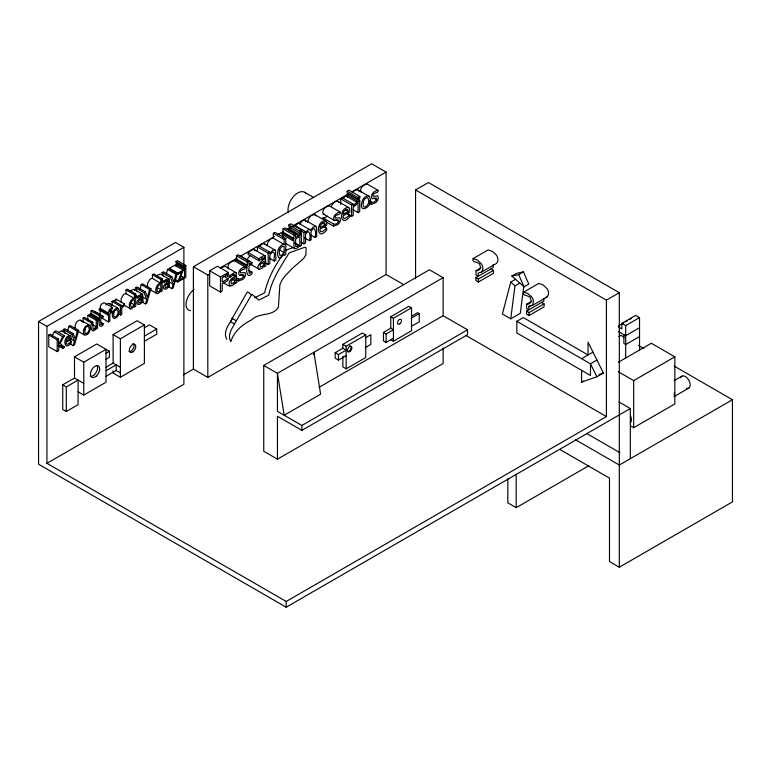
<?xml version="1.0" encoding="UTF-8"?>
<svg xmlns="http://www.w3.org/2000/svg" width="771" height="771" viewBox="0 0 771 771"><rect width="100%" height="100%" fill="white"/><g stroke="black" fill="none" stroke-linecap="round" stroke-linejoin="round"><path stroke-width="1.16" d="M247.289 260.82L247.722 258.574L249.977 255.587M515.558 279.343L510.739 282.119L502.393 314.009L510.739 318.837L514.989 285.858L519.799 283.073M523.788 286.224L520.309 313.315L510.739 318.837M236.572 277.695C240.706 282.774 248.811 272.038 239.752 275.392L239.097 275.093C237.256 271.315 241.583 267.151 245.274 266.988C246.547 270.573 239.222 268.327 240.35 272.828L245.082 272.626L245.564 275.035L244.648 277.367A5.291 3.055 -60 0 1 242.711 279.449L238.538 280.972L236.572 279.834M327.482 216.092L324.928 217.769L322.654 217.769L333.564 223.966C338.363 225.537 341.765 217.277 334.691 220.583L323.213 214.039C321.372 210.261 325.699 206.088 329.39 205.934L340.204 212.179C341.486 215.764 334.161 213.519 335.289 218.02L340.021 217.808L340.503 220.227L339.587 222.549A5.291 3.055 -60 0 1 337.65 224.64L333.477 226.163L324.62 221.046M369.415 201C373.482 206.185 381.539 195.342 372.509 198.745L371.853 198.446C370.013 194.668 374.34 190.504 378.031 190.341C379.303 193.926 371.979 191.68 373.106 196.181L377.838 195.979L378.33 198.388L377.405 200.72A5.291 3.055 -60 0 1 375.467 202.802L371.294 204.325L369.328 203.187M307.59 222.385C307.995 218.897 310.838 213.837 314.886 214.695L325.709 220.949L326.519 222.067L326.798 225.228L320.004 229.151C319.898 236.842 327.964 224.853 326.615 230.115C316.206 242.605 315.638 219.802 325.709 220.949M266.833 245.853L268.009 242.094L270.081 239.415A6.293 3.633 -60 0 1 273.32 238.21L284.142 244.455L284.142 239.55L273.32 233.305L273.32 238.21M67.713 330.73L68.898 326.326L70.238 325.555L78.652 330.412L74.556 344.83L73.187 345.62L69.438 343.461M78.652 330.412L77.322 331.183L75.24 338.903L73.158 333.583L64.745 328.725L63.357 329.525L64.947 333.4M139.985 289.009L141.17 284.605L142.5 283.834L150.923 288.691L146.818 303.109L145.449 303.899L141.71 301.74M150.923 288.691L149.584 289.462L147.512 297.182L145.43 291.862L137.007 287.005L135.629 287.805L137.209 291.679M166.372 273.772L167.558 269.368L168.897 268.597L177.311 273.454L173.215 287.872L171.837 288.662L168.097 286.504M177.311 273.454L175.971 274.225L173.899 281.945L171.817 276.625L163.404 271.768L162.016 272.568L163.597 276.442M73.187 345.62L74.546 341.158L71.78 334.383L63.357 329.525M145.449 303.899L146.808 299.437L144.042 292.662L135.629 287.805M171.837 288.662L173.205 284.2L170.43 277.425L162.016 272.568M174.882 280.422L177.687 282.041L181.677 272.153L177.85 274.36L171.307 270.582M331.308 206.483C332.34 203.958 334.893 200.45 337.987 201.366L348.81 207.611L349.61 208.729L349.899 211.9L343.105 215.822C342.989 223.503 351.065 211.524 349.706 216.776C339.298 229.276 338.729 206.474 348.81 207.611M234.49 323.955C231.522 329.342 227.214 335.433 230.837 341.64C233.854 331.53 242.518 324.36 251.683 319.83C259.249 312.149 272.5 316.958 278.418 307.195L279.902 284.644L282.359 279.507L285.251 275.69L292.537 268.202L303.629 258.487L305.962 254.806L306.058 247.693L304.535 247.337L289.289 252.792C280.866 266.178 271.912 279.295 268.771 295.12L258.825 300.131L251.866 294.252L234.49 323.955L230.404 321.603L246.604 293.144L247.78 291.901L251.375 294.898M52.206 335.732L54.288 331.829L55.936 330.884L64.35 335.742L60.148 343.403L64.6 347.335L62.846 348.347L58.172 345.649M64.35 335.742L62.702 336.686L58.548 344.492L58.548 339.095L50.125 334.238L48.775 335.019L48.775 346.748L57.189 351.605L58.548 350.824L59.136 345.022L62.846 348.347M282.967 254.363C274.678 266.091 267.816 278.601 264.684 292.758L254.738 297.779M315.869 226.337L313.007 227.146L310.809 230.25L299.986 224.004L302.193 220.901L304.622 219.889L315.869 226.337L316.64 228.043L316.688 236.533L315.04 237.478L311.108 235.213M134.453 304.863L132.034 307.186A1.985 1.147 -60 0 1 131.089 306.954C129.913 304.304 131.07 299.948 134.453 299.784L134.453 304.863L130.713 302.704M160.84 289.626L158.421 291.949A1.985 1.147 -60 0 1 157.486 291.717C156.301 289.067 157.457 284.711 160.84 284.547L160.84 289.626L157.101 287.458M284.142 252.56L281.598 255.288L279.825 255.249C278.312 251.847 279.796 246.248 284.142 246.036L284.142 252.56L279.227 249.727M141.845 300.565L140.409 302.367L138.751 303.013L138.713 300.844L141.845 298.117L141.845 300.565L139.04 298.946M168.242 285.328L166.796 287.13L165.139 287.776L165.11 285.607L168.242 282.88L168.242 285.328L166.372 284.248M235.184 280.798L233.334 283.121L231.204 283.95L231.155 281.164L235.184 277.656L235.184 280.798L232.235 279.092M264.27 264.01L262.41 266.332L260.28 267.161L260.241 264.376L264.27 260.868L264.27 264.01L261.321 262.304M87.827 320.881L87.827 315.406L96.24 320.264L96.24 326.837L93.811 329.256A1.397 0.81 -60 0 1 93.06 329.082L92.809 322.239L84.396 317.382L83.114 318.124L83.114 322.692M295.389 225.604L298.252 223.166L299.986 224.004M113.983 300.998L116.084 299.129L124.497 303.996L124.497 305.538L121.741 308.092L121.741 314.337L120.459 315.079L118.589 313.999M343.24 198.282L345.938 195.892L356.761 202.137L356.761 204.122L353.214 207.409L353.214 215.446L351.566 216.4L347.625 214.126M259.788 246.151L262.034 243.964L263.846 243.53L275.469 250.402L275.931 260.058L274.283 261.012L269.358 258.179M228.274 268.848C226.433 265.07 230.77 260.906 234.451 260.743L246.161 267.518L247.269 266.872C245.67 270.534 247.231 279.295 251.953 273.801L251.953 272.086L249.341 273.56L248.917 271.296L248.917 265.918L251.953 264.164L251.953 262.583L241.14 256.338M134.877 296.411L137.681 298.03C145.546 292.508 139.994 298.464 137.392 301.191C135.349 305.605 140.929 305.335 141.845 301.789L141.845 302.733L143.127 301.991L142.664 294.32L133.884 289.25L130.28 290.821M58.471 332.426L61.661 330.798L70.884 336.195L71.366 339.173L66.084 342.228C65.998 348.203 72.272 338.883 71.221 342.97C63.126 352.694 62.682 334.951 70.518 335.838M481.422 272.115L482.771 269.85L482.781 267.412A5.831 3.363 60 0 0 481.441 263.904L477.5 260.155L473.086 258.593C471.389 263.73 479.841 260.598 480.169 265.87C481.374 268.742 478.801 271.055 475.986 270.737L475.986 275.035L478.174 276.288L478.174 273.079L481.422 272.115L496.457 263.441L497.806 261.176L497.815 258.738A5.831 3.363 60 0 0 496.466 255.22L492.524 251.481L488.12 249.92L473.086 258.593M528.819 306.579L532.665 305.075L533.436 300.912A5.831 3.363 60 0 0 532.086 297.394L528.154 293.655L523.74 292.093C522.034 297.23 530.496 294.098 530.824 299.37C532.019 302.242 529.455 304.555 526.641 304.237L526.641 308.535L528.819 309.788L528.819 306.579L530.824 305.422M532.077 305.615L547.102 296.941L548.451 294.676L548.46 292.228A5.831 3.363 60 0 0 547.111 288.72L543.179 284.981L538.765 283.42L523.74 292.093M137.758 297.991L137.681 296.527L138.693 295.678L141.334 294.156L142.664 294.32M164.069 282.793L164.069 281.29L165.09 280.442L167.721 278.919L169.051 279.073L169.514 286.754L168.242 287.496L168.242 286.552C166.893 291.033 161.12 289.433 164.213 285.135C174.535 274.428 164.03 285.337 161.264 281.174M258.979 269.156C253.023 265.503 275.122 250.922 258.911 260.752L248.089 254.507L248.089 252.57L252.782 249.525L254.025 249.467L265.311 255.972L265.908 265.85L264.27 266.795L264.27 265.59L262.227 268.144L259.422 269.33L250.122 264.048M229.893 285.954C227.031 282.167 232.013 277.772 235.184 276.134C235.28 270.717 228.447 280.972 229.825 275.604L234.519 272.558L236.234 272.761L236.832 282.639L235.184 283.583L235.184 282.379C232.977 287.612 227.31 286.571 223.995 282.543M258.911 260.752L258.911 258.815L260.212 257.726L263.605 255.77L265.311 255.972M156.677 275.584L160.272 274.013L169.051 279.073M220.313 268.269L224.949 266.255L236.234 272.761M630.321 458.697L630.321 408.534L286.195 607.211L38.55 464.238L38.55 321.517L175.509 242.441L183.893 247.289L183.893 265.311M38.55 321.517L46.935 326.355L183.893 247.289M126.039 289.877L127.321 289.144L135.735 294.002L135.735 306.26L134.453 307.003L134.453 306.106L131.571 308.834A3.46 1.995 -60 0 1 130.126 308.573C128.429 305.721 129.576 301.673 131.928 299.495A4.896 2.824 -60 0 1 134.453 298.55L134.453 294.744L126.039 289.877L126.039 293.693L134.453 298.55M152.427 274.64L153.708 273.907L162.122 278.765L162.122 291.024L160.84 291.766L160.84 290.869L157.968 293.597A3.46 1.995 -60 0 1 156.513 293.337C154.817 290.484 155.964 286.436 158.315 284.258A4.896 2.824 -60 0 1 160.84 283.314L160.84 279.507L152.427 274.64L152.427 278.456L160.84 283.314M176.019 261.475L177.475 260.627L185.888 265.494L185.888 267.026L184.433 267.874L176.019 263.007L176.019 261.475L184.433 266.332L185.888 265.494M91.045 311.012L99.459 315.869L99.459 318.404L91.045 313.546L91.045 311.012L92.327 310.27L100.741 315.127L100.741 317.662L103.102 316.293L103.102 317.527L100.741 318.895L100.924 324.687L103.102 323.695L103.102 325.025C99.43 329.294 98.216 322.48 99.459 319.628L98.592 320.129L89.108 314.664L87.827 315.406M90.178 315.272L90.178 314.048L91.045 313.546M108.557 321.95L108.557 314.375L107.689 314.876L99.276 310.019L99.276 308.795L100.143 308.294L108.557 313.151L108.933 310.684A2.93 1.696 -60 0 1 110.022 308.969L112.431 307.513L112.431 308.872C109.867 308.757 108.383 314.722 111.92 311.205L111.92 312.438L109.839 313.643L109.839 321.208L108.557 321.95L102.013 318.172M112.046 305.817L112.046 301.422L113.327 300.68L121.741 305.538L121.741 306.848L124.497 303.996M169.437 269.503L169.437 268.279L174.795 265.185L183.219 270.043L179.209 279.921L183.296 277.57L183.296 278.803L177.687 282.041M176.106 266.631L176.106 264.434L177.388 263.692L185.801 268.549L185.801 277.358L184.52 278.1L180.78 275.941M99.276 310.019L100.143 309.518M134.453 294.744L135.735 294.002M160.84 279.507L162.122 278.765M48.775 335.019L57.189 339.876L58.548 339.095M99.459 315.869L100.741 315.127M71.78 334.383L73.158 333.583M83.114 318.124L91.527 322.982L92.809 322.239M96.24 320.264L97.522 319.522L97.522 328.321L96.24 329.063L96.24 328.089C92.404 334.826 89.773 327.935 91.527 322.982M90.178 314.048L98.592 318.905L99.459 318.404M99.276 308.795L107.689 313.652L108.557 313.151M112.046 301.422L120.459 306.28L121.741 305.538M144.042 292.662L145.43 291.862M170.43 277.425L171.817 276.625M169.437 268.279L177.85 273.146L183.219 270.043M176.106 264.434L184.52 269.291L185.801 268.549M193.396 369.087L193.396 266.718L371.68 163.789L386.088 172.106L386.088 274.486L207.813 377.414L193.396 369.087L183.459 374.831M70.122 338.758L66.084 341.09C65.525 339.009 69.939 334.913 70.122 338.758L67.308 337.139M273.32 233.305L274.977 232.35L285.79 238.605L285.79 254.363L284.142 255.317L284.142 254.16L280.442 257.678A4.453 2.573 -60 0 1 278.582 257.341C276.394 253.669 277.878 248.474 280.895 245.67A6.293 3.633 -60 0 1 284.142 244.455M288.903 224.891L290.783 223.802L301.606 230.047L301.606 232.023L299.726 233.112L299.726 231.136L288.903 224.891L288.903 226.867L301.49 233.989L301.49 245.303L299.842 246.257L294.927 243.414M347.143 191.266L349.012 190.186L359.835 196.432L359.835 198.407L357.956 199.487L347.143 193.242L347.143 191.266L357.956 197.511L359.835 196.432M209.654 270.746L217.47 266.236L228.293 272.481L228.293 274.264L222.212 277.772L222.212 282.032L228.033 278.668L228.033 280.451L222.212 283.815L222.212 291.081L220.467 292.084L209.654 285.829L209.654 270.746L220.467 276.991L228.293 272.481M236.446 255.789L247.269 262.034L247.269 265.291L236.446 259.046L236.446 255.789L238.104 254.835L248.917 261.09L248.917 264.337L251.953 262.583M283.082 228.871L293.905 235.116L293.905 238.364L283.082 232.119L283.082 228.871L284.73 227.917L295.553 234.162L295.553 237.42L298.589 235.666L298.589 237.246L295.553 239L295.775 246.441L297.163 246.354L298.589 245.168L298.589 246.884L296.758 248.262L294.657 248.59L285.8 243.472M193.396 266.718L207.813 275.035L209.895 273.83M220.323 267.816L237.005 258.189M240.128 256.377L274.534 236.514M277.666 234.712L282.88 231.695M287.043 229.295L291.216 226.886M293.298 225.681L348.559 193.781M351.682 191.969L386.088 172.106M235.338 261.263L235.338 259.682L236.446 259.046M257.408 251.471L257.408 246.942L259.056 245.988L269.879 252.242L269.879 253.495L272.847 250.209L275.112 249.997M294.657 248.59L293.953 247.086L293.905 239.945L292.787 240.591L281.964 234.345L281.964 232.765L283.082 232.119M289.019 230.953L289.019 228.688L290.667 227.734M293.096 226.337L294.744 225.392L305.567 231.637L305.567 232.89L308.246 229.768L309.788 229.334L310.809 230.25M340.743 204.488L340.743 198.831L342.391 197.877L353.214 204.122L353.214 205.809L356.761 202.137M347.249 197.337L347.249 195.073L348.906 194.119L359.72 200.364L359.72 211.688L358.072 212.632L353.157 209.799M62.74 384.806L66.316 386.878L78.073 380.093L78.073 404.698L66.316 411.483L62.74 409.42L62.74 384.806L74.498 378.021L74.498 356.838L96.751 343.991L109.376 351.268L109.376 357.378L105.569 359.585M120.382 367.295L113.106 363.102L113.106 334.585L137.113 320.726L144.389 324.928L144.389 363.392L120.382 377.26L113.106 373.058L113.106 370.87M284.142 239.55L285.79 238.605M299.726 231.136L301.606 230.047M247.269 262.034L248.917 261.09M293.905 235.116L295.553 234.162M235.338 259.682L246.161 265.937L247.269 265.291M257.408 246.942L268.221 253.196L269.879 252.242M281.964 232.765L292.787 239.01L293.905 238.364M289.019 228.688L299.842 234.933L301.49 233.989M300.96 230.886L303.919 232.591L305.567 231.637M340.743 198.831L351.566 205.076L353.214 204.122M347.249 195.073L358.072 201.318L359.72 200.364M113.106 334.585L120.382 338.787L144.389 324.928M74.498 356.838L83.76 362.187L106.013 349.34L106.013 382.214L83.76 395.06L78.073 391.784M144.302 327.829L149.439 324.861L156.706 329.063L156.706 334.19L144.389 341.302M325.189 224.698L320.004 227.696C319.29 225.016 324.967 219.754 325.189 224.698L322.239 222.992M348.29 211.37L343.105 214.357C342.382 211.678 348.058 206.416 348.29 211.37L345.341 209.664M105.569 353.465L109.376 351.268M238.624 278.784L238.538 280.972M333.564 223.966L333.477 226.163M369.328 201.048L371.381 202.137M265.272 262.805L268.221 264.511L269.879 263.557L269.879 255.105L271.151 253.38A3.98 2.294 -60 0 1 272.982 252.001C276.095 252.609 273.204 258.95 274.283 261.012M300.96 242.2L303.919 243.906L305.567 242.952L305.567 234.5C309.46 227.059 310.964 236.803 309.479 240.697L311.127 239.742L311.089 231.339C314.973 223.821 316.563 233.526 315.04 237.478M144.389 336.175L156.706 329.063M106.032 367.189L113.106 363.102M415.569 278.784L415.569 189.955L428.464 182.515L619.315 292.701L619.315 567.215L609.495 561.548L609.495 478.136L559.727 449.406M106.07 370.706L116.18 364.876L116.18 370.456L106.07 376.296M46.935 326.355L46.935 463.332L183.893 384.266L183.893 277.329M443.123 348.029L443.123 363.536L277.444 459.188L263.749 451.286L263.749 365.435L429.428 269.773L443.123 277.685L443.123 315.705L319.098 387.302M443.123 277.685L277.444 373.337L263.749 365.435M346.169 355.643L338.469 360.086L335.173 358.187L335.173 352.694L342.864 348.251L342.864 344.329L362.437 333.024L365.733 334.932L365.733 357.522L346.169 368.827L342.864 366.919L342.864 356.135M393.441 338.209L386.117 342.43L383.457 340.898L383.457 332.436L390.781 328.205L390.781 316.756L408.852 306.318L411.512 307.851L411.512 330.769L393.441 341.206L390.781 339.664M390.781 316.756L393.441 318.288L411.512 307.851M475.986 270.737L480.998 267.845M342.864 344.329L346.169 346.227L365.733 334.932M365.242 337.9L370.841 334.672L370.841 344.377L365.242 347.615M335.173 352.694L338.469 354.593L346.169 350.15L342.864 348.251M490.905 268.954L493.392 270.39L493.392 273.358L478.367 282.032L475.88 280.596L475.88 277.627L493.199 267.614L493.199 264.405M411.801 316.081L417.68 312.679L419.231 313.575L419.231 321.825L411.386 326.355M475.88 277.627L478.367 279.063L493.392 270.39M411.386 318.105L419.231 313.575M383.457 332.436L386.117 333.978L393.441 329.747L390.781 328.205M511.857 276.076L516.599 273.339L523.403 271.874L528.79 284.075L524.049 286.812L511.857 276.076L518.652 274.621L523.403 271.874M313.884 354.67L313.884 352.289L320.63 394.212L284.191 415.251L277.444 373.337L277.444 411.357L301.875 425.457L467.554 329.805L467.554 334.71L301.875 430.363L277.444 416.263L277.444 459.188M526.641 304.237L531.643 301.345M541.56 302.454L544.047 303.89L544.047 306.858L529.012 315.532L526.526 314.096L526.526 311.127L543.844 301.114L543.844 298.975M526.526 311.127L529.012 312.563L544.047 303.89M516.84 321.305L590.47 363.825L590.47 375.458L516.84 332.947L516.84 321.305L523.307 317.575L588.051 354.959L588.051 342.228L603.375 373L596.908 376.74L581.585 382.165L581.585 370.321M415.569 189.955L606.42 300.141L619.315 292.701M618.438 326.914L621.869 328.889L621.869 323.386L635.699 315.397L639.535 317.613L639.535 350.034M618.573 325.844L623.508 322.991M625.483 321.854L627.459 320.707M629.444 319.57L631.42 318.433M621.869 323.386L625.695 325.593L639.535 317.613M618.882 336.57L620.963 335.366L624.086 337.168M581.585 358.688L592.909 352.154M639.535 327.733L625.695 335.722L618.487 331.549M596.947 360.086L590.47 363.825L596.908 376.74M639.535 336.57L625.695 344.56L623.884 343.519L623.884 334.672M581.585 382.165L583.435 381.096M618.429 362.216L651.293 343.24L674.847 356.838L674.847 403.927L633.675 427.693L630.601 425.92M618.313 371.738L633.675 380.604L674.847 356.838M46.935 463.332L286.195 601.467L606.42 416.581L606.42 300.141M674.095 380.672L681.998 376.113M673.912 396.699L688.715 388.15M507.829 478.81L507.829 502.846L516.185 507.675L588.842 465.723M619.315 567.215L732.45 501.902L732.45 399.735L619.315 465.048L575.561 439.788M545.608 297.587L547.102 296.941M285.203 250.44L292.874 247.693M599 374.552L603.375 373M340.204 212.179C336.522 212.343 332.185 216.506 334.026 220.284M324.842 214.251L323.213 214.039M369.02 196.248L367.622 195.882L364.905 197.164A5.522 3.19 -60 0 0 362.659 199.93C356.192 216.593 375.891 205.944 369.02 196.248L357.551 189.695L354.082 190.919A5.522 3.19 -60 0 0 352.492 192.615M118.214 308.545L117.134 308.255L115.014 309.258A4.298 2.477 -60 0 0 113.27 311.407C111.207 313.922 112.354 321.083 116.479 317.546C117.982 316.312 118.869 314.443 119.081 312.525C120.421 306.974 112.807 306.376 109.8 303.687A4.25 2.458 -60 0 0 108.065 303.552L106.6 304.391A4.298 2.477 -60 0 0 105.945 305.008M89.34 325.217L88.26 324.928L86.14 325.921A4.298 2.477 -60 0 0 84.396 328.08C82.333 330.595 83.48 337.756 87.595 334.219C89.108 332.985 89.995 331.116 90.207 329.198C91.537 323.647 83.933 323.039 80.926 320.36A4.25 2.458 -60 0 0 79.182 320.225L77.717 321.064A4.298 2.477 -60 0 0 75.982 323.222L75.095 326.114L75.548 329.603M378.031 190.341L367.208 184.096C363.526 184.259 359.19 188.423 361.03 192.201M638.677 345.591L643.891 348.598M674.105 366.042L732.45 399.735M373.617 198.051L376.566 199.747M346.661 213.047L349.706 214.695M304.612 192.278L313.807 197.588M335.799 219.88L338.748 221.585M323.666 226.327L326.615 228.033M323.569 226.385L326.519 228.091M618.862 401.913L630.321 408.534M386.088 274.486L403.657 284.624M443.123 315.705L467.554 329.805M304.555 237.853L309.479 240.697M287.766 229.411L298.589 235.666M465.636 335.298L606.42 416.581M294.657 242.894L298.589 245.168M586.558 433.437L619.903 452.683M261.321 257.639L264.27 259.345M248.089 252.57L258.911 258.815M249.004 270.39L251.953 272.086M240.86 274.698L243.809 276.394M232.235 274.437L235.184 276.134M226.876 273.898L229.825 275.604M225.893 275.266L229.825 277.541M224.101 276.394L228.033 278.668M180.481 275.951L183.296 277.57M167.558 269.368L175.971 274.225M174.882 279.324L177.687 280.943M169.466 282.041L173.205 284.2M232.216 318.394L236.292 320.755M165.437 280.085L168.242 281.704M161.264 279.671L164.069 281.29M150.384 289.829L156.927 293.606M141.17 284.605L149.584 289.462M143.069 297.278L146.808 299.437M139.975 295.862L141.845 296.941M134.877 294.907L137.681 296.527M123.986 305.065L130.53 308.843M112.431 307.513L104.018 302.656L101.608 304.111A2.93 1.696 -60 0 0 100.509 305.827L100.143 308.294M110.051 310.125L111.92 311.205M94.688 311.436L103.102 316.293M100.297 322.066L103.102 323.695M92.501 324.678L96.24 326.837M77.823 331.135L84.367 334.913M68.898 326.326L77.322 331.183M70.807 338.999L74.546 341.158M69.351 340.271L71.221 341.351L69.274 340.319M54.288 331.829L62.702 336.686M116.18 370.456L120.382 372.885M60.861 345.177L64.6 347.335M74.498 378.021L83.76 383.37M510.739 282.119L514.989 285.858M337.987 201.366L338.797 202.484M314.886 214.695L315.696 215.822M62.104 330.981L62.73 331.858M358.197 190.003L359.093 191.372M109.8 303.687L110.494 304.757M80.926 320.36L81.62 321.42M305.046 220.092L305.817 221.797M264.289 243.752L264.906 244.744M254.497 249.727L255.028 250.912M134.25 289.453L134.655 290.378M226.751 339.279C222.896 332.079 228.332 324.822 232.36 319.03L232.138 318.086M518.652 274.621L524.049 286.812M147.521 287.371L147.579 283.371L149.902 279.401A4.896 2.824 -60 0 1 152.427 278.456M121.124 302.608L121.182 298.608L123.514 294.638A4.896 2.824 -60 0 1 126.039 293.693M633.675 380.604L633.675 427.693M625.695 325.593L625.695 358.023M529.012 312.563L529.012 315.532M516.185 474.31L516.185 507.675M478.367 279.063L478.367 282.032M393.441 318.288L393.441 341.206M386.117 333.978L386.117 342.43M371.294 202.185L371.294 204.325M358.072 201.318L358.072 212.632M357.956 197.511L357.956 199.487M351.566 205.076L351.566 216.4M346.169 346.227L346.169 368.827M338.469 354.593L338.469 360.086M303.919 232.591L303.919 243.906M301.875 425.457L301.875 430.363M299.842 234.933L299.842 246.257M292.787 239.01L292.787 240.591M286.195 601.467L286.195 607.211M283.082 233.7L283.082 237.882M268.221 253.196L268.221 264.511M246.161 265.937L246.161 267.518M220.467 276.991L220.467 292.084M207.813 275.035L207.813 377.414M184.52 269.291L184.52 278.1M184.433 266.332L184.433 267.874M177.85 273.146L177.85 274.36M120.459 306.28L120.459 315.079M120.382 338.787L120.382 377.26M116.084 299.129L116.084 300.68M107.689 313.652L107.689 314.876M100.143 310.597L100.143 314.934M98.592 318.905L98.592 320.129M83.76 362.187L83.76 395.06M66.316 386.878L66.316 411.483M57.189 339.876L57.189 351.605M96.982 365.377A6.602 3.807 -60 0 1 96.24 372.306A6.602 3.807 -60 0 1 90.612 376.421M132.911 343.346A4.559 2.631 -60 0 1 133.47 348.241A4.559 2.631 -60 0 1 128.95 351.509M349.494 345.928A3.132 1.812 -60 0 1 350.844 348.897A3.132 1.812 -60 0 1 347.355 351.441M190.456 310.674A12.49 7.209 -60 0 1 186.254 302.059A12.49 7.209 -60 0 1 194.109 289.578M288.335 212.526A13.762 7.941 -60 0 1 294.002 195.959A13.762 7.941 -60 0 1 306.154 193.714M674.307 392.67A6.9 3.98 60 0 1 674.24 395.552M630.649 416.07A7.874 4.549 60 0 1 630.649 422.498M680.677 377.838A6.9 3.98 60 0 1 688.888 380.296A6.9 3.98 60 0 1 686.498 388.266M84.916 329.718C83.567 338.363 91.72 330.537 88.405 326.653A2.438 1.407 -60 0 0 87.335 326.49L86.391 327.029A2.458 1.417 -60 0 0 85.321 328.427L84.916 329.718M113.79 313.045C112.441 321.69 120.594 313.864 117.279 309.981A2.438 1.407 -60 0 0 116.209 309.817L115.274 310.356A2.458 1.417 -60 0 0 114.195 311.754L113.79 313.045M363.324 202.031C361.589 213.153 372.085 203.091 367.815 198.089A3.132 1.812 -60 0 0 366.447 197.877L365.232 198.581A3.161 1.821 -60 0 0 363.854 200.383L363.324 202.031M96.259 376.123A6.602 3.807 -60 0 0 98.351 365.907A6.602 3.807 -60 0 0 90.544 372.827A6.602 3.807 -60 0 0 96.259 376.123M132.949 351.827A4.559 2.631 -60 0 0 135.118 344.627A4.559 2.631 -60 0 0 129.576 348.627A4.559 2.631 -60 0 0 132.949 351.827M350.217 351.287A3.132 1.812 -60 0 0 351.21 346.43A3.132 1.812 -60 0 0 347.499 349.716A3.132 1.812 -60 0 0 350.217 351.287M399.995 323.666A2.814 1.629 -60 0 0 400.891 319.31A2.814 1.629 -60 0 0 397.557 322.259A2.814 1.629 -60 0 0 399.995 323.666"/></g></svg>
